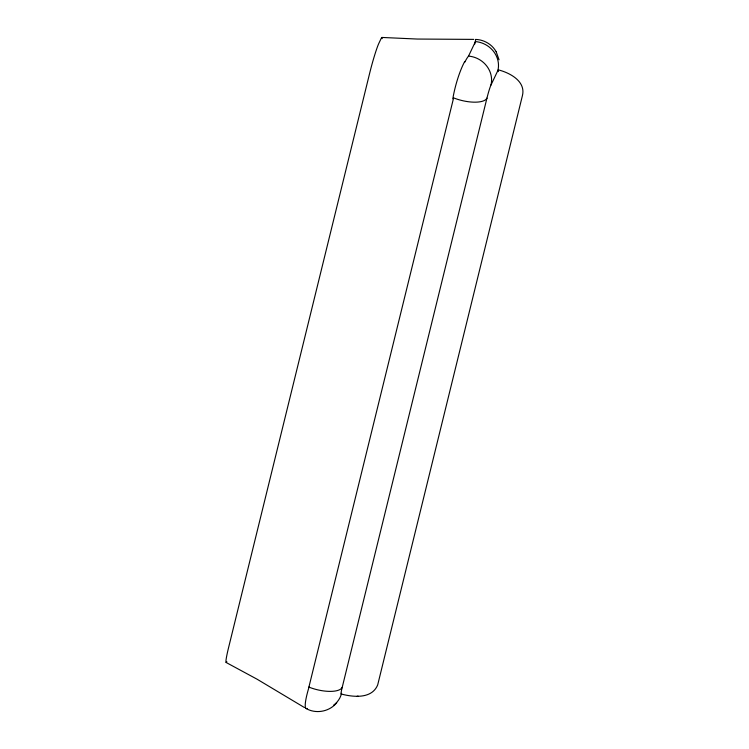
<?xml version="1.0" encoding="UTF-8"?>
<svg xmlns="http://www.w3.org/2000/svg" width="749" height="749" viewBox="0 0 749 749"><rect width="100%" height="100%" fill="white"/><g stroke="black" fill="none" stroke-linecap="round" stroke-linejoin="round"><path stroke-width="1.12" d="M342.218 687.339L486.944 98.128A24.062 8.979 13.8 0 1 453.613 97.894L308.897 687.105A24.062 8.979 13.8 0 0 342.218 687.339A10.383 0.74 -74.6 0 0 341.553 693.387M464.708 62.345A33.752 6.601 -74.8 0 1 468.546 56.072L475.446 41.588A24.062 22.255 25.5 0 1 497.898 70.49A10.383 0.74 -74.6 0 1 498.282 71.623M486.953 98.11A10.57 0.749 -74.6 0 1 490.221 86.912A10.009 0.712 -74.6 0 1 490.988 85.002L497.898 70.49M336.732 702.74C329.513 711.681 315.975 714.274 306.013 708.46M341.31 694.033C353.434 697.253 371.935 699.079 377.693 684.904L522.409 95.694C526.023 81.426 510.106 72.906 498.506 69.91M357.198 696.233L358.191 696.196M473.799 39.388L417.371 39.051L381.999 37.45M475.634 39.416C483.91 39.678 491.962 44.266 496.044 51.522M226.123 662.481L257.094 679.212L304.459 707.552M496.166 51.709L499.04 59.77M468.537 56.1A24.062 22.255 25.5 0 1 490.988 85.002M341.563 693.359A24.062 22.255 25.5 0 1 333.651 705.155M226.844 661.667A24.062 1.713 -74.6 0 1 228.595 647.539L369.716 73.018A24.062 1.713 -74.6 0 1 378.966 43.086L380.923 38.967A24.062 1.713 -74.6 0 1 382.215 38.611M452.817 98.774A34.557 7.649 -75 0 1 464.764 61.427M474.726 44.107A34.304 0.552 -79.7 0 1 475.83 39.472M307.23 708.432A34.304 5.393 -69.3 0 1 309.094 686.88"/></g></svg>
